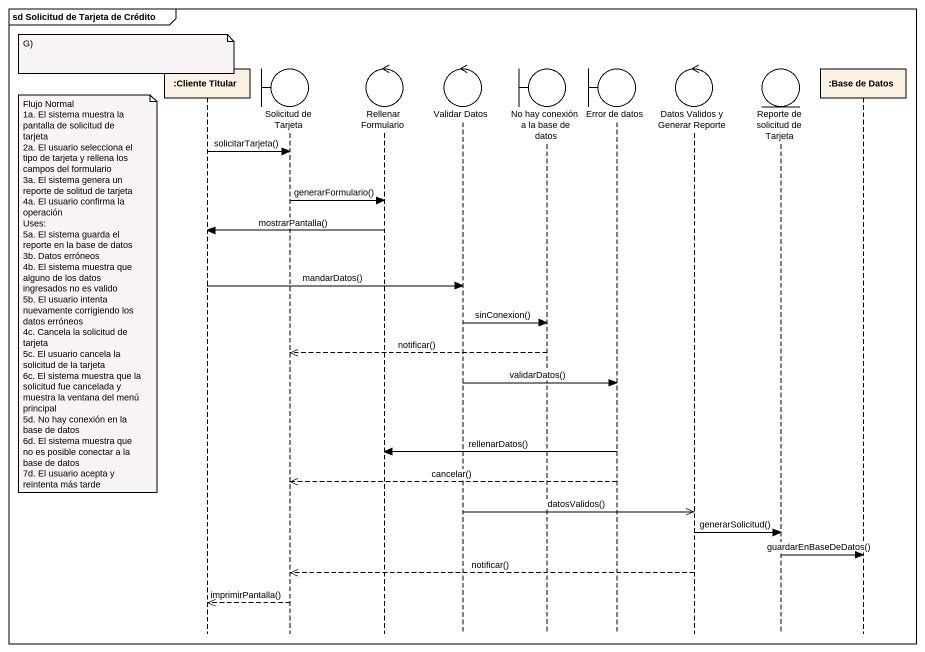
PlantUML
@startuml
mainframe sd Solicitud de Tarjeta de Crédito
hide footbox
participant ":Cliente Titular" as Cliente_Titular
boundary "Solicitud de Tarjeta" as Solicitud_de_Tarjeta
control "Rellenar Formulario" as Rellenar_Formulario
control "Validar Datos" as Validar_Datos
boundary "No hay conexión a la base de datos" as No_hay_conexión_a_la_base
boundary "Error de datos" as Error_de_datos
control "Datos Validos y Generar Reporte" as Datos_Validos_y_Generar
entity "Reporte de solicitud de Tarjeta" as Reporte_de_solicitud_de
participant ":Base de Datos" as Base_de_Datos

note over Cliente_Titular : G)
Cliente_Titular -> Solicitud_de_Tarjeta : solicitarTarjeta()
Solicitud_de_Tarjeta -> Rellenar_Formulario : generarFormulario()
Rellenar_Formulario -> Cliente_Titular : mostrarPantalla()
Cliente_Titular -> Validar_Datos : mandarDatos()
note left of Cliente_Titular
  Flujo Normal
  1a. El sistema muestra la pantalla de solicitud de tarjeta
  2a. El usuario selecciona el tipo de tarjeta y rellena los campos del formulario
  3a. El sistema genera un reporte de solitud de tarjeta
  4a. El usuario confirma la operación
  Uses:
  5a. El sistema guarda el reporte en la base de datos
  3b. Datos erróneos
  4b. El sistema muestra que alguno de los datos ingresados no es valido
  5b. El usuario intenta nuevamente corrigiendo los datos erróneos
  4c. Cancela la solicitud de tarjeta
  5c. El usuario cancela la solicitud de la tarjeta
  6c. El sistema muestra que la solicitud fue cancelada y muestra la ventana del menú principal
  5d. No hay conexión en la base de datos
  6d. El sistema muestra que no es posible conectar a la base de datos
  7d. El usuario acepta y reintenta más tarde
end note
Validar_Datos -> No_hay_conexión_a_la_base : sinConexion()
No_hay_conexión_a_la_base -->> Solicitud_de_Tarjeta : notificar()
Validar_Datos -> Error_de_datos : validarDatos()
Error_de_datos -> Rellenar_Formulario : rellenarDatos()
Error_de_datos -->> Solicitud_de_Tarjeta : cancelar()
Validar_Datos ->> Datos_Validos_y_Generar : datosValidos()
Datos_Validos_y_Generar -> Reporte_de_solicitud_de : generarSolicitud()
Reporte_de_solicitud_de -> Base_de_Datos : guardarEnBaseDeDatos()
Datos_Validos_y_Generar -->> Solicitud_de_Tarjeta : notificar()
Solicitud_de_Tarjeta -->> Cliente_Titular : imprimirPantalla()
@enduml
